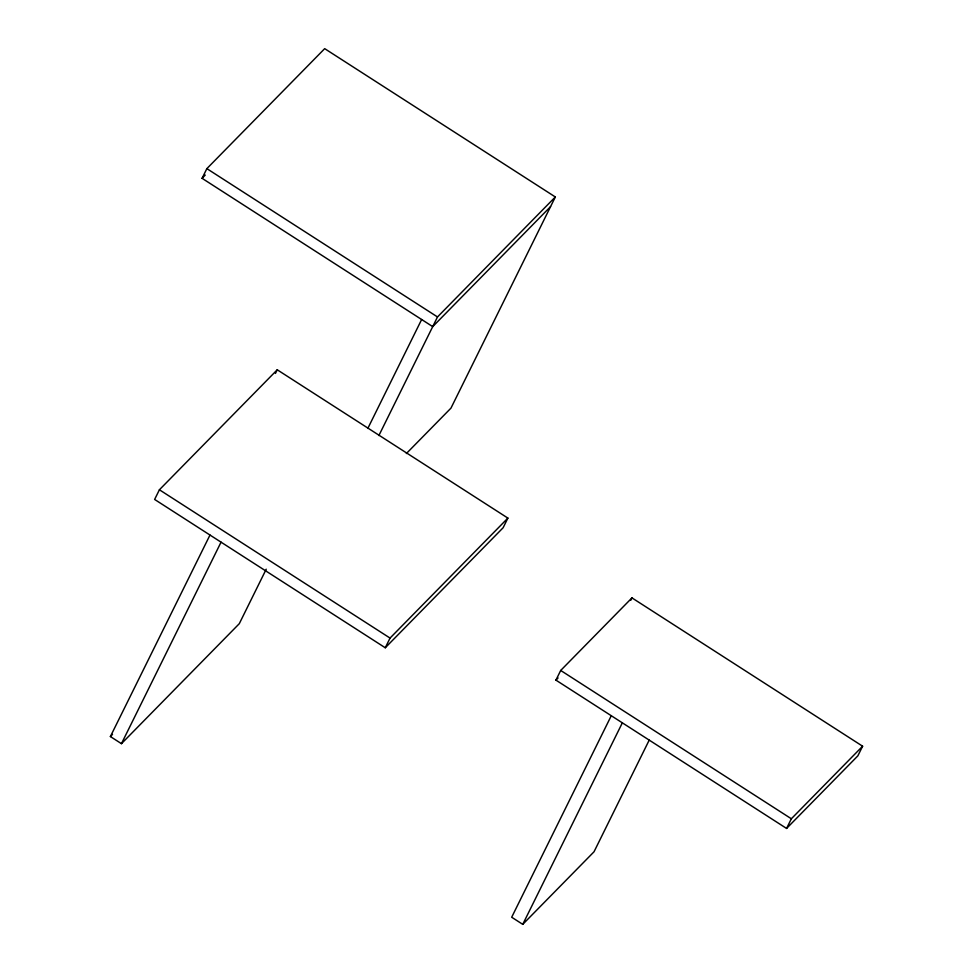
<?xml version="1.0" encoding="UTF-8"?>
<svg xmlns="http://www.w3.org/2000/svg" width="973" height="973" viewBox="0 0 973 973"><rect width="100%" height="100%" fill="white"/><g stroke="black" fill="none" stroke-linecap="round" stroke-linejoin="round"><path stroke-width="1.46" d="M550.548 206.629L432.717 326.624L202.08 178.314L206.86 168.633L324.69 48.65L555.328 196.96L450.961 408.137L406.373 453.54M159.414 489.772L154.622 499.441L385.272 647.763L503.102 527.767L507.882 518.098L277.244 369.789L159.414 489.772L390.051 638.081L507.882 518.098M275.444 373.413L277.244 369.789M266.213 569.217L239.297 623.681L121.455 743.664L110.387 736.549L209.986 535.041M121.455 743.664L221.053 542.156M367.818 428.424L421.65 319.497M378.886 435.539L437.497 316.943L555.328 196.96M385.272 647.763L390.051 638.081M555.924 680.127L560.703 670.458L631.964 597.884L862.613 746.206L857.833 755.875L786.573 828.437L555.924 680.127L558.052 677.962M630.772 600.305L631.964 597.884M611.275 715.727L511.689 917.235L522.756 924.35L594.016 851.789L649.198 740.137M522.756 924.35L622.343 722.842M786.573 828.437L791.353 818.767L862.613 746.206M202.08 178.314L205.254 175.067M110.387 736.549L112.515 734.384M206.86 168.633L437.497 316.943M560.703 670.458L791.353 818.767"/></g></svg>
